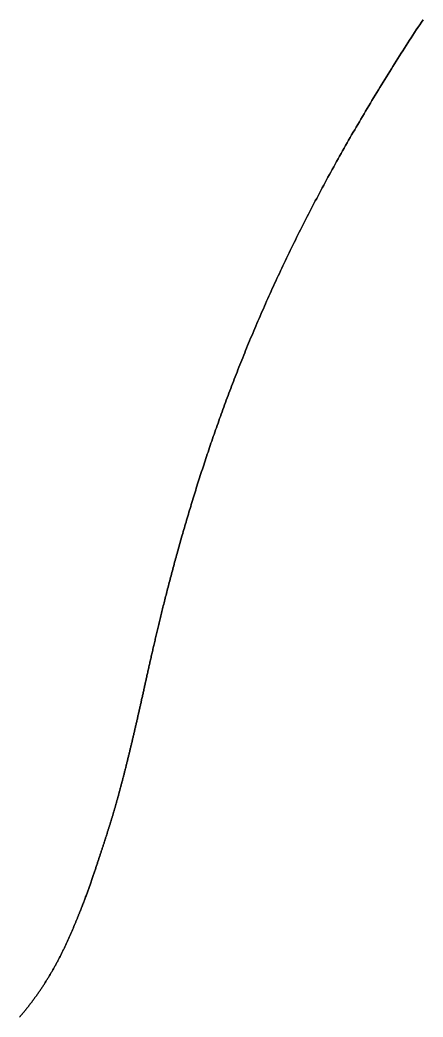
# Model space of a CAD drawing. Header units: inches. Extents: x 130170 to 284068, y 377793 to 804530.
# Drawn here: x 251814.7 to 251836, y 752935.6 to 752988.2 of the extents above; entities that cross this region are included whole.
import ezdxf

# ---------------------------------------------------------------- set-up
doc = ezdxf.new("R2010")
doc.units = ezdxf.units.IN
doc.header["$MEASUREMENT"] = 0
doc.layers.add('muni_il', color=7, linetype='Continuous')

msp = doc.modelspace()

# ---------------------------------------------------------------- linework, layer by layer
at = {"layer": 'muni_il'}
for points in [[(251835.961, 752988.198), (251835.872, 752988.063), (251835.783, 752987.928), (251835.694, 752987.792), (251835.605, 752987.657), (251835.516, 752987.521), (251835.428, 752987.385), (251835.339, 752987.248), (251835.251, 752987.112), (251835.163, 752986.975), (251835.075, 752986.838), (251834.987, 752986.701), (251834.899, 752986.564), (251834.811, 752986.426), (251834.724, 752986.289), (251834.636, 752986.151), (251834.549, 752986.013), (251834.462, 752985.875), (251834.375, 752985.737), (251834.289, 752985.599), (251834.202, 752985.461), (251834.116, 752985.322), (251834.03, 752985.183), (251833.944, 752985.045), (251833.858, 752984.906), (251833.773, 752984.767), (251833.687, 752984.628), (251833.602, 752984.489), (251833.517, 752984.35), (251833.433, 752984.21), (251833.349, 752984.071), (251833.264, 752983.932), (251833.18, 752983.792), (251833.097, 752983.653), (251833.013, 752983.513), (251832.93, 752983.374), (251832.847, 752983.234), (251832.765, 752983.094), (251832.682, 752982.954), (251832.6, 752982.815), (251832.518, 752982.675), (251832.437, 752982.535), (251832.355, 752982.395), (251832.274, 752982.256), (251832.194, 752982.116), (251832.113, 752981.976), (251832.033, 752981.836), (251831.953, 752981.697), (251831.874, 752981.557), (251831.794, 752981.417), (251831.715, 752981.277), (251831.637, 752981.138), (251831.558, 752980.998), (251831.48, 752980.859), (251831.402, 752980.719), (251831.325, 752980.58), (251831.248, 752980.44), (251831.171, 752980.301), (251831.094, 752980.162), (251831.018, 752980.023), (251830.943, 752979.883), (251830.867, 752979.744), (251830.792, 752979.605), (251830.717, 752979.466), (251830.642, 752979.327), (251830.568, 752979.189), (251830.494, 752979.05), (251830.421, 752978.911), (251830.348, 752978.773), (251830.275, 752978.635), (251830.202, 752978.496), (251830.13, 752978.358), (251830.058, 752978.22), (251829.987, 752978.082), (251829.916, 752977.944), (251829.845, 752977.807), (251829.775, 752977.669), (251829.705, 752977.532), (251829.635, 752977.394), (251829.566, 752977.257), (251829.497, 752977.12), (251829.428, 752976.983), (251829.36, 752976.846), (251829.292, 752976.71), (251829.224, 752976.573), (251829.157, 752976.437), (251829.09, 752976.301), (251829.023, 752976.165), (251828.957, 752976.029), (251828.891, 752975.893), (251828.826, 752975.758), (251828.761, 752975.622), (251828.696, 752975.487), (251828.632, 752975.352), (251828.568, 752975.217), (251828.504, 752975.082), (251828.441, 752974.948), (251828.378, 752974.813), (251828.315, 752974.679), (251828.253, 752974.545), (251828.191, 752974.411), (251828.13, 752974.277), (251828.069, 752974.144), (251828.008, 752974.011), (251827.947, 752973.878), (251827.887, 752973.745), (251827.827, 752973.612), (251827.768, 752973.48), (251827.709, 752973.347), (251827.65, 752973.215), (251827.592, 752973.083), (251827.534, 752972.952), (251827.476, 752972.82), (251827.419, 752972.689), (251827.362, 752972.558), (251827.305, 752972.427), (251827.249, 752972.296), (251827.193, 752972.166), (251827.138, 752972.036), (251827.083, 752971.906), (251827.028, 752971.776), (251826.973, 752971.647), (251826.919, 752971.517), (251826.865, 752971.388), (251826.812, 752971.259), (251826.758, 752971.131), (251826.705, 752971.002), (251826.653, 752970.874), (251826.601, 752970.746), (251826.549, 752970.619), (251826.497, 752970.491), (251826.446, 752970.364), (251826.395, 752970.237), (251826.345, 752970.111), (251826.295, 752969.984), (251826.245, 752969.858), (251826.195, 752969.732), (251826.146, 752969.606), (251826.097, 752969.481), (251826.048, 752969.356), (251826, 752969.231), (251825.952, 752969.106), (251825.905, 752968.982), (251825.857, 752968.858), (251825.81, 752968.734), (251825.764, 752968.611), (251825.717, 752968.487), (251825.671, 752968.364), (251825.625, 752968.242), (251825.58, 752968.119), (251825.535, 752967.997), (251825.49, 752967.875), (251825.445, 752967.754), (251825.401, 752967.632), (251825.357, 752967.511), (251825.313, 752967.391), (251825.27, 752967.27), (251825.227, 752967.15), (251825.184, 752967.031), (251825.142, 752966.911), (251825.1, 752966.792), (251825.058, 752966.673), (251825.016, 752966.555), (251824.975, 752966.437), (251824.934, 752966.319), (251824.893, 752966.201), (251824.853, 752966.084), (251824.812, 752965.967), (251824.772, 752965.851), (251824.733, 752965.734), (251824.694, 752965.619), (251824.655, 752965.503), (251824.616, 752965.388), (251824.577, 752965.273), (251824.539, 752965.158), (251824.501, 752965.044), (251824.463, 752964.931), (251824.426, 752964.817), (251824.389, 752964.704), (251824.352, 752964.591), (251824.316, 752964.479), (251824.279, 752964.367), (251824.243, 752964.256), (251824.207, 752964.144), (251824.172, 752964.034), (251824.137, 752963.923), (251824.102, 752963.813), (251824.067, 752963.703), (251824.032, 752963.594), (251823.998, 752963.485), (251823.964, 752963.377), (251823.93, 752963.269), (251823.897, 752963.161), (251823.864, 752963.054), (251823.831, 752962.947), (251823.798, 752962.84), (251823.766, 752962.734), (251823.734, 752962.628), (251823.702, 752962.523), (251823.67, 752962.418), (251823.639, 752962.314), (251823.607, 752962.21), (251823.577, 752962.107), (251823.546, 752962.003), (251823.515, 752961.901), (251823.485, 752961.799), (251823.455, 752961.697), (251823.425, 752961.595), (251823.396, 752961.495), (251823.367, 752961.394), (251823.338, 752961.294), (251823.309, 752961.194), (251823.28, 752961.095), (251823.252, 752960.997), (251823.224, 752960.898), (251823.196, 752960.801), (251823.168, 752960.703), (251823.141, 752960.607), (251823.114, 752960.51), (251823.087, 752960.414), (251823.06, 752960.319), (251823.034, 752960.224), (251823.007, 752960.129), (251822.981, 752960.035), (251822.956, 752959.942), (251822.93, 752959.849), (251822.905, 752959.756), (251822.879, 752959.664), (251822.854, 752959.572), (251822.83, 752959.481), (251822.805, 752959.39), (251822.781, 752959.3), (251822.757, 752959.21), (251822.733, 752959.121), (251822.709, 752959.032), (251822.686, 752958.944), (251822.662, 752958.856), (251822.639, 752958.769), (251822.616, 752958.682), (251822.594, 752958.595), (251822.571, 752958.51), (251822.549, 752958.424), (251822.527, 752958.339), (251822.505, 752958.255), (251822.483, 752958.171), (251822.462, 752958.087), (251822.44, 752958.004), (251822.419, 752957.922), (251822.398, 752957.84), (251822.378, 752957.758), (251822.357, 752957.677), (251822.337, 752957.596), (251822.316, 752957.516), (251822.297, 752957.436), (251822.277, 752957.357), (251822.257, 752957.278), (251822.238, 752957.2), (251822.218, 752957.122), (251822.199, 752957.045), (251822.18, 752956.968), (251822.161, 752956.892), (251822.143, 752956.816), (251822.124, 752956.74), (251822.106, 752956.665), (251822.088, 752956.591), (251822.07, 752956.516), (251822.052, 752956.443), (251822.034, 752956.37), (251822.017, 752956.297), (251821.999, 752956.224), (251821.982, 752956.152), (251821.965, 752956.081), (251821.948, 752956.01), (251821.931, 752955.939), (251821.915, 752955.869), (251821.898, 752955.799), (251821.882, 752955.73), (251821.866, 752955.661), (251821.849, 752955.592), (251821.834, 752955.524), (251821.818, 752955.456), (251821.802, 752955.389), (251821.786, 752955.322), (251821.771, 752955.256), (251821.756, 752955.189), (251821.74, 752955.124), (251821.725, 752955.058), (251821.71, 752954.993), (251821.696, 752954.929), (251821.681, 752954.864), (251821.666, 752954.801), (251821.652, 752954.737), (251821.637, 752954.674), (251821.623, 752954.611), (251821.609, 752954.548), (251821.595, 752954.486), (251821.581, 752954.425), (251821.567, 752954.363), (251821.553, 752954.302), (251821.539, 752954.241), (251821.526, 752954.181), (251821.512, 752954.121), (251821.499, 752954.061), (251821.485, 752954.001), (251821.472, 752953.942), (251821.459, 752953.883), (251821.446, 752953.824), (251821.433, 752953.766), (251821.42, 752953.708), (251821.407, 752953.65), (251821.394, 752953.593), (251821.381, 752953.535), (251821.368, 752953.478), (251821.356, 752953.422), (251821.343, 752953.365), (251821.331, 752953.309), (251821.318, 752953.253), (251821.306, 752953.197), (251821.294, 752953.142), (251821.281, 752953.086), (251821.269, 752953.031), (251821.257, 752952.977), (251821.245, 752952.922), (251821.233, 752952.868), (251821.221, 752952.814), (251821.209, 752952.76), (251821.197, 752952.706), (251821.185, 752952.652), (251821.173, 752952.599), (251821.161, 752952.546), (251821.15, 752952.493), (251821.138, 752952.44), (251821.126, 752952.387), (251821.114, 752952.335), (251821.103, 752952.283), (251821.091, 752952.231), (251821.08, 752952.179), (251821.068, 752952.127), (251821.057, 752952.075), (251821.045, 752952.024), (251821.034, 752951.973), (251821.022, 752951.921), (251821.011, 752951.87), (251820.999, 752951.819), (251820.988, 752951.769), (251820.976, 752951.718), (251820.965, 752951.668), (251820.954, 752951.617), (251820.942, 752951.567), (251820.931, 752951.517), (251820.92, 752951.467), (251820.908, 752951.417), (251820.897, 752951.367), (251820.886, 752951.317), (251820.875, 752951.268), (251820.863, 752951.218), (251820.852, 752951.169), (251820.841, 752951.12), (251820.829, 752951.071), (251820.818, 752951.022), (251820.807, 752950.973), (251820.796, 752950.924), (251820.785, 752950.875), (251820.773, 752950.826), (251820.762, 752950.778), (251820.751, 752950.729), (251820.74, 752950.681), (251820.728, 752950.633), (251820.717, 752950.584), (251820.706, 752950.536), (251820.695, 752950.488), (251820.684, 752950.44), (251820.672, 752950.393), (251820.661, 752950.345), (251820.65, 752950.297), (251820.639, 752950.25), (251820.627, 752950.202), (251820.616, 752950.155), (251820.605, 752950.107), (251820.594, 752950.06), (251820.582, 752950.013), (251820.571, 752949.966), (251820.56, 752949.919), (251820.549, 752949.872), (251820.538, 752949.825), (251820.526, 752949.779), (251820.515, 752949.732), (251820.504, 752949.686), (251820.493, 752949.639), (251820.482, 752949.593), (251820.47, 752949.547), (251820.459, 752949.501), (251820.448, 752949.455), (251820.437, 752949.409), (251820.426, 752949.363), (251820.414, 752949.318), (251820.403, 752949.272), (251820.392, 752949.227), (251820.381, 752949.181), (251820.37, 752949.136), (251820.359, 752949.091), (251820.348, 752949.046), (251820.336, 752949.001), (251820.325, 752948.957), (251820.314, 752948.912), (251820.303, 752948.868), (251820.292, 752948.823), (251820.281, 752948.779), (251820.27, 752948.735), (251820.259, 752948.692), (251820.248, 752948.648), (251820.237, 752948.604), (251820.226, 752948.561), (251820.215, 752948.518), (251820.204, 752948.475), (251820.193, 752948.432), (251820.182, 752948.389), (251820.171, 752948.346), (251820.16, 752948.304), (251820.149, 752948.261), (251820.138, 752948.219), (251820.127, 752948.177), (251820.116, 752948.135), (251820.106, 752948.094), (251820.095, 752948.052), (251820.084, 752948.011), (251820.073, 752947.97), (251820.063, 752947.929), (251820.052, 752947.888), (251820.041, 752947.848), (251820.03, 752947.807), (251820.02, 752947.767), (251820.009, 752947.727), (251819.999, 752947.687), (251819.988, 752947.647), (251819.977, 752947.608), (251819.967, 752947.569), (251819.956, 752947.529), (251819.946, 752947.49), (251819.935, 752947.452), (251819.925, 752947.413), (251819.914, 752947.374), (251819.904, 752947.336), (251819.894, 752947.298), (251819.883, 752947.26), (251819.873, 752947.222), (251819.862, 752947.185), (251819.852, 752947.147), (251819.842, 752947.11), (251819.831, 752947.073), (251819.821, 752947.036), (251819.811, 752946.999), (251819.8, 752946.962), (251819.79, 752946.925), (251819.78, 752946.889), (251819.77, 752946.853), (251819.759, 752946.817), (251819.749, 752946.78), (251819.739, 752946.745), (251819.728, 752946.709), (251819.718, 752946.673), (251819.708, 752946.637), (251819.697, 752946.602), (251819.687, 752946.566), (251819.677, 752946.531), (251819.667, 752946.496), (251819.656, 752946.46), (251819.646, 752946.425), (251819.636, 752946.39), (251819.625, 752946.355), (251819.615, 752946.32), (251819.605, 752946.285), (251819.594, 752946.25), (251819.584, 752946.215), (251819.573, 752946.18), (251819.563, 752946.145), (251819.552, 752946.11), (251819.541, 752946.075), (251819.531, 752946.04), (251819.52, 752946.005), (251819.51, 752945.97), (251819.499, 752945.935), (251819.488, 752945.9), (251819.477, 752945.865), (251819.466, 752945.829), (251819.455, 752945.794), (251819.444, 752945.759), (251819.433, 752945.723), (251819.422, 752945.688), (251819.411, 752945.652), (251819.4, 752945.616), (251819.389, 752945.581), (251819.378, 752945.545), (251819.366, 752945.509), (251819.355, 752945.473), (251819.343, 752945.436), (251819.332, 752945.4), (251819.32, 752945.363), (251819.309, 752945.327), (251819.297, 752945.29), (251819.285, 752945.253), (251819.273, 752945.216), (251819.261, 752945.179), (251819.25, 752945.141), (251819.238, 752945.104), (251819.225, 752945.066), (251819.213, 752945.029), (251819.201, 752944.991), (251819.189, 752944.953), (251819.176, 752944.914), (251819.164, 752944.876), (251819.152, 752944.837), (251819.139, 752944.799), (251819.127, 752944.76), (251819.114, 752944.721), (251819.101, 752944.682), (251819.088, 752944.643), (251819.076, 752944.603), (251819.063, 752944.564), (251819.05, 752944.524), (251819.037, 752944.484), (251819.024, 752944.444), (251819.011, 752944.404), (251818.997, 752944.364), (251818.984, 752944.323), (251818.971, 752944.283), (251818.958, 752944.242), (251818.944, 752944.201), (251818.931, 752944.16), (251818.917, 752944.119), (251818.904, 752944.078), (251818.89, 752944.036), (251818.876, 752943.994), (251818.862, 752943.952), (251818.849, 752943.91), (251818.835, 752943.868), (251818.82, 752943.825), (251818.806, 752943.782), (251818.792, 752943.739), (251818.778, 752943.696), (251818.763, 752943.652), (251818.748, 752943.608), (251818.734, 752943.564), (251818.719, 752943.519), (251818.704, 752943.474), (251818.688, 752943.428), (251818.673, 752943.382), (251818.657, 752943.335), (251818.641, 752943.288), (251818.626, 752943.24), (251818.609, 752943.192), (251818.593, 752943.142), (251818.576, 752943.093), (251818.559, 752943.042), (251818.541, 752942.991), (251818.524, 752942.938), (251818.506, 752942.885), (251818.487, 752942.831), (251818.469, 752942.776), (251818.45, 752942.72), (251818.43, 752942.663), (251818.41, 752942.605), (251818.179, 752941.972), (251818.158, 752941.916), (251818.148, 752941.889), (251818.139, 752941.863), (251818.129, 752941.837), (251818.12, 752941.812), (251818.11, 752941.787), (251818.101, 752941.762), (251818.092, 752941.738), (251818.083, 752941.714), (251818.074, 752941.69), (251818.065, 752941.666), (251818.056, 752941.642), (251818.047, 752941.618), (251818.037, 752941.593), (251818.028, 752941.569), (251818.018, 752941.544), (251818.009, 752941.519), (251817.999, 752941.493), (251817.989, 752941.467), (251817.979, 752941.441), (251817.968, 752941.415), (251817.958, 752941.388), (251817.947, 752941.361), (251817.936, 752941.333), (251817.925, 752941.305), (251817.914, 752941.276), (251817.902, 752941.247), (251817.891, 752941.217), (251817.879, 752941.188), (251817.867, 752941.157), (251817.855, 752941.126), (251817.842, 752941.095), (251817.829, 752941.064), (251817.817, 752941.032), (251817.804, 752940.999), (251817.79, 752940.966), (251817.777, 752940.933), (251817.763, 752940.9), (251817.75, 752940.866), (251817.736, 752940.832), (251817.722, 752940.797), (251817.707, 752940.762), (251817.693, 752940.727), (251817.679, 752940.692), (251817.664, 752940.656), (251817.649, 752940.62), (251817.634, 752940.584), (251817.619, 752940.548), (251817.604, 752940.511), (251817.588, 752940.474), (251817.573, 752940.437), (251817.557, 752940.4), (251817.541, 752940.362), (251817.525, 752940.325), (251817.509, 752940.287), (251817.493, 752940.249), (251817.477, 752940.211), (251817.461, 752940.173), (251817.444, 752940.134), (251817.428, 752940.096), (251817.411, 752940.057), (251817.394, 752940.019), (251817.377, 752939.98), (251817.36, 752939.941), (251817.343, 752939.902), (251817.326, 752939.864), (251817.309, 752939.825), (251817.291, 752939.786), (251817.274, 752939.746), (251817.256, 752939.707), (251817.239, 752939.668), (251817.221, 752939.629), (251817.203, 752939.59), (251817.185, 752939.551), (251817.167, 752939.511), (251817.149, 752939.472), (251817.131, 752939.433), (251817.112, 752939.394), (251817.094, 752939.355), (251817.076, 752939.315), (251817.057, 752939.276), (251817.038, 752939.237), (251817.019, 752939.198), (251817, 752939.159), (251816.981, 752939.119), (251816.962, 752939.08), (251816.943, 752939.041), (251816.924, 752939.002), (251816.905, 752938.963), (251816.885, 752938.924), (251816.865, 752938.885), (251816.846, 752938.846), (251816.826, 752938.807), (251816.806, 752938.768), (251816.786, 752938.729), (251816.766, 752938.691), (251816.746, 752938.652), (251816.726, 752938.613), (251816.706, 752938.575), (251816.685, 752938.536), (251816.665, 752938.497), (251816.644, 752938.459), (251816.623, 752938.421), (251816.603, 752938.382), (251816.582, 752938.344), (251816.561, 752938.306), (251816.54, 752938.267), (251816.519, 752938.229), (251816.497, 752938.191), (251816.476, 752938.153), (251816.454, 752938.115), (251816.433, 752938.077), (251816.411, 752938.04), (251816.39, 752938.002), (251816.368, 752937.964), (251816.346, 752937.927), (251816.324, 752937.889), (251816.302, 752937.852), (251816.28, 752937.815), (251816.258, 752937.777), (251816.235, 752937.74), (251816.213, 752937.703), (251816.19, 752937.666), (251816.168, 752937.629), (251816.145, 752937.592), (251816.123, 752937.556), (251816.1, 752937.519), (251816.077, 752937.483), (251816.054, 752937.446), (251816.031, 752937.41), (251816.008, 752937.374), (251815.985, 752937.338), (251815.962, 752937.301), (251815.938, 752937.265), (251815.915, 752937.23), (251815.892, 752937.194), (251815.868, 752937.158), (251815.845, 752937.123), (251815.821, 752937.087), (251815.797, 752937.052), (251815.773, 752937.017), (251815.75, 752936.982), (251815.726, 752936.947), (251815.702, 752936.912), (251815.678, 752936.877), (251815.654, 752936.842), (251815.63, 752936.808), (251815.605, 752936.773), (251815.581, 752936.739), (251815.557, 752936.705), (251815.532, 752936.671), (251815.508, 752936.637), (251815.484, 752936.603), (251815.459, 752936.569), (251815.435, 752936.535), (251815.41, 752936.502), (251815.385, 752936.468), (251815.361, 752936.435), (251815.336, 752936.402), (251815.311, 752936.369), (251815.286, 752936.336), (251815.261, 752936.303), (251815.236, 752936.27), (251815.211, 752936.238), (251815.186, 752936.205), (251815.161, 752936.173), (251815.136, 752936.14), (251815.111, 752936.108), (251815.085, 752936.076), (251815.06, 752936.044), (251815.035, 752936.012), (251815.009, 752935.981), (251814.984, 752935.949), (251814.959, 752935.918), (251814.933, 752935.886), (251814.908, 752935.855), (251814.882, 752935.824), (251814.856, 752935.793), (251814.831, 752935.762), (251814.805, 752935.731), (251814.779, 752935.7), (251814.753, 752935.67), (251814.728, 752935.639), (251814.702, 752935.609), (251814.676, 752935.578)], [(251814.676, 752935.578), (251814.702, 752935.609), (251814.728, 752935.639), (251814.753, 752935.67), (251814.779, 752935.7), (251814.805, 752935.731), (251814.831, 752935.762), (251814.856, 752935.793), (251814.882, 752935.824), (251814.908, 752935.855), (251814.933, 752935.886), (251814.959, 752935.918), (251814.984, 752935.949), (251815.009, 752935.981), (251815.035, 752936.012), (251815.06, 752936.044), (251815.085, 752936.076), (251815.111, 752936.108), (251815.136, 752936.14), (251815.161, 752936.173), (251815.186, 752936.205), (251815.211, 752936.238), (251815.236, 752936.27), (251815.261, 752936.303), (251815.286, 752936.336), (251815.311, 752936.369), (251815.336, 752936.402), (251815.361, 752936.435), (251815.385, 752936.468), (251815.41, 752936.502), (251815.435, 752936.535), (251815.459, 752936.569), (251815.484, 752936.603), (251815.508, 752936.637), (251815.532, 752936.671), (251815.557, 752936.705), (251815.581, 752936.739), (251815.605, 752936.773), (251815.63, 752936.808), (251815.654, 752936.842), (251815.678, 752936.877), (251815.702, 752936.912), (251815.726, 752936.947), (251815.75, 752936.982), (251815.773, 752937.017), (251815.797, 752937.052), (251815.821, 752937.087), (251815.845, 752937.123), (251815.868, 752937.158), (251815.892, 752937.194), (251815.915, 752937.23), (251815.938, 752937.265), (251815.962, 752937.301), (251815.985, 752937.338), (251816.008, 752937.374), (251816.031, 752937.41), (251816.054, 752937.446), (251816.077, 752937.483), (251816.1, 752937.519), (251816.123, 752937.556), (251816.145, 752937.592), (251816.168, 752937.629), (251816.19, 752937.666), (251816.213, 752937.703), (251816.235, 752937.74), (251816.258, 752937.777), (251816.28, 752937.815), (251816.302, 752937.852), (251816.324, 752937.889), (251816.346, 752937.927), (251816.368, 752937.964), (251816.39, 752938.002), (251816.411, 752938.04), (251816.433, 752938.077), (251816.454, 752938.115), (251816.476, 752938.153), (251816.497, 752938.191), (251816.519, 752938.229), (251816.54, 752938.267), (251816.561, 752938.306), (251816.582, 752938.344), (251816.603, 752938.382), (251816.623, 752938.421), (251816.644, 752938.459), (251816.665, 752938.497), (251816.685, 752938.536), (251816.706, 752938.575), (251816.726, 752938.613), (251816.746, 752938.652), (251816.766, 752938.691), (251816.786, 752938.729), (251816.806, 752938.768), (251816.826, 752938.807), (251816.846, 752938.846), (251816.865, 752938.885), (251816.885, 752938.924), (251816.905, 752938.963), (251816.924, 752939.002), (251816.943, 752939.041), (251816.962, 752939.08), (251816.981, 752939.119), (251817, 752939.159), (251817.019, 752939.198), (251817.038, 752939.237), (251817.057, 752939.276), (251817.076, 752939.315), (251817.094, 752939.355), (251817.112, 752939.394), (251817.131, 752939.433), (251817.149, 752939.472), (251817.167, 752939.511), (251817.185, 752939.551), (251817.203, 752939.59), (251817.221, 752939.629), (251817.239, 752939.668), (251817.256, 752939.707), (251817.274, 752939.746), (251817.291, 752939.786), (251817.309, 752939.825), (251817.326, 752939.864), (251817.343, 752939.902), (251817.36, 752939.941), (251817.377, 752939.98), (251817.394, 752940.019), (251817.411, 752940.057), (251817.428, 752940.096), (251817.444, 752940.134), (251817.461, 752940.173), (251817.477, 752940.211), (251817.493, 752940.249), (251817.509, 752940.287), (251817.525, 752940.325), (251817.541, 752940.362), (251817.557, 752940.4), (251817.573, 752940.437), (251817.588, 752940.474), (251817.604, 752940.511), (251817.619, 752940.548), (251817.634, 752940.584), (251817.649, 752940.62), (251817.664, 752940.656), (251817.679, 752940.692), (251817.693, 752940.727), (251817.707, 752940.762), (251817.722, 752940.797), (251817.736, 752940.832), (251817.75, 752940.866), (251817.763, 752940.9), (251817.777, 752940.933), (251817.79, 752940.966), (251817.804, 752940.999), (251817.817, 752941.032), (251817.829, 752941.064), (251817.842, 752941.095), (251817.855, 752941.126), (251817.867, 752941.157), (251817.879, 752941.188), (251817.891, 752941.217), (251817.902, 752941.247), (251817.914, 752941.276), (251817.925, 752941.305), (251817.936, 752941.333), (251817.947, 752941.361), (251817.958, 752941.388), (251817.968, 752941.415), (251817.979, 752941.441), (251817.989, 752941.467), (251817.999, 752941.493), (251818.009, 752941.519), (251818.018, 752941.544), (251818.028, 752941.569), (251818.037, 752941.593), (251818.047, 752941.618), (251818.056, 752941.642), (251818.065, 752941.666), (251818.074, 752941.69), (251818.083, 752941.714), (251818.092, 752941.738), (251818.101, 752941.762), (251818.11, 752941.787), (251818.12, 752941.812), (251818.129, 752941.837), (251818.139, 752941.863), (251818.148, 752941.889), (251818.158, 752941.916), (251818.179, 752941.972), (251818.41, 752942.605), (251818.43, 752942.663), (251818.45, 752942.72), (251818.469, 752942.776), (251818.487, 752942.831), (251818.506, 752942.885), (251818.524, 752942.938), (251818.541, 752942.991), (251818.559, 752943.042), (251818.576, 752943.093), (251818.593, 752943.142), (251818.609, 752943.192), (251818.626, 752943.24), (251818.641, 752943.288), (251818.657, 752943.335), (251818.673, 752943.382), (251818.688, 752943.428), (251818.704, 752943.474), (251818.719, 752943.519), (251818.734, 752943.564), (251818.748, 752943.608), (251818.763, 752943.652), (251818.778, 752943.696), (251818.792, 752943.739), (251818.806, 752943.782), (251818.82, 752943.825), (251818.835, 752943.868), (251818.849, 752943.91), (251818.862, 752943.952), (251818.876, 752943.994), (251818.89, 752944.036), (251818.904, 752944.078), (251818.917, 752944.119), (251818.931, 752944.16), (251818.944, 752944.201), (251818.958, 752944.242), (251818.971, 752944.283), (251818.984, 752944.323), (251818.997, 752944.364), (251819.011, 752944.404), (251819.024, 752944.444), (251819.037, 752944.484), (251819.05, 752944.524), (251819.063, 752944.564), (251819.076, 752944.603), (251819.088, 752944.643), (251819.101, 752944.682), (251819.114, 752944.721), (251819.127, 752944.76), (251819.139, 752944.799), (251819.152, 752944.837), (251819.164, 752944.876), (251819.176, 752944.914), (251819.189, 752944.953), (251819.201, 752944.991), (251819.213, 752945.029), (251819.225, 752945.066), (251819.238, 752945.104), (251819.25, 752945.141), (251819.261, 752945.179), (251819.273, 752945.216), (251819.285, 752945.253), (251819.297, 752945.29), (251819.309, 752945.327), (251819.32, 752945.363), (251819.332, 752945.4), (251819.343, 752945.436), (251819.355, 752945.473), (251819.366, 752945.509), (251819.378, 752945.545), (251819.389, 752945.581), (251819.4, 752945.616), (251819.411, 752945.652), (251819.422, 752945.688), (251819.433, 752945.723), (251819.444, 752945.759), (251819.455, 752945.794), (251819.466, 752945.829), (251819.477, 752945.865), (251819.488, 752945.9), (251819.499, 752945.935), (251819.51, 752945.97), (251819.52, 752946.005), (251819.531, 752946.04), (251819.541, 752946.075), (251819.552, 752946.11), (251819.563, 752946.145), (251819.573, 752946.18), (251819.584, 752946.215), (251819.594, 752946.25), (251819.605, 752946.285), (251819.615, 752946.32), (251819.625, 752946.355), (251819.636, 752946.39), (251819.646, 752946.425), (251819.656, 752946.46), (251819.667, 752946.496), (251819.677, 752946.531), (251819.687, 752946.566), (251819.697, 752946.602), (251819.708, 752946.637), (251819.718, 752946.673), (251819.728, 752946.709), (251819.739, 752946.745), (251819.749, 752946.78), (251819.759, 752946.817), (251819.77, 752946.853), (251819.78, 752946.889), (251819.79, 752946.925), (251819.8, 752946.962), (251819.811, 752946.999), (251819.821, 752947.036), (251819.831, 752947.073), (251819.842, 752947.11), (251819.852, 752947.147), (251819.862, 752947.185), (251819.873, 752947.222), (251819.883, 752947.26), (251819.894, 752947.298), (251819.904, 752947.336), (251819.914, 752947.374), (251819.925, 752947.413), (251819.935, 752947.452), (251819.946, 752947.49), (251819.956, 752947.529), (251819.967, 752947.569), (251819.977, 752947.608), (251819.988, 752947.647), (251819.999, 752947.687), (251820.009, 752947.727), (251820.02, 752947.767), (251820.03, 752947.807), (251820.041, 752947.848), (251820.052, 752947.888), (251820.063, 752947.929), (251820.073, 752947.97), (251820.084, 752948.011), (251820.095, 752948.052), (251820.106, 752948.094), (251820.116, 752948.135), (251820.127, 752948.177), (251820.138, 752948.219), (251820.149, 752948.261), (251820.16, 752948.304), (251820.171, 752948.346), (251820.182, 752948.389), (251820.193, 752948.432), (251820.204, 752948.475), (251820.215, 752948.518), (251820.226, 752948.561), (251820.237, 752948.604), (251820.248, 752948.648), (251820.259, 752948.692), (251820.27, 752948.735), (251820.281, 752948.779), (251820.292, 752948.823), (251820.303, 752948.868), (251820.314, 752948.912), (251820.325, 752948.957), (251820.336, 752949.001), (251820.348, 752949.046), (251820.359, 752949.091), (251820.37, 752949.136), (251820.381, 752949.181), (251820.392, 752949.227), (251820.403, 752949.272), (251820.414, 752949.318), (251820.426, 752949.363), (251820.437, 752949.409), (251820.448, 752949.455), (251820.459, 752949.501), (251820.47, 752949.547), (251820.482, 752949.593), (251820.493, 752949.639), (251820.504, 752949.686), (251820.515, 752949.732), (251820.526, 752949.779), (251820.538, 752949.825), (251820.549, 752949.872), (251820.56, 752949.919), (251820.571, 752949.966), (251820.582, 752950.013), (251820.594, 752950.06), (251820.605, 752950.107), (251820.616, 752950.155), (251820.627, 752950.202), (251820.639, 752950.25), (251820.65, 752950.297), (251820.661, 752950.345), (251820.672, 752950.393), (251820.684, 752950.44), (251820.695, 752950.488), (251820.706, 752950.536), (251820.717, 752950.584), (251820.728, 752950.633), (251820.74, 752950.681), (251820.751, 752950.729), (251820.762, 752950.778), (251820.773, 752950.826), (251820.785, 752950.875), (251820.796, 752950.924), (251820.807, 752950.973), (251820.818, 752951.022), (251820.829, 752951.071), (251820.841, 752951.12), (251820.852, 752951.169), (251820.863, 752951.218), (251820.875, 752951.268), (251820.886, 752951.317), (251820.897, 752951.367), (251820.908, 752951.417), (251820.92, 752951.467), (251820.931, 752951.517), (251820.942, 752951.567), (251820.954, 752951.617), (251820.965, 752951.668), (251820.976, 752951.718), (251820.988, 752951.769), (251820.999, 752951.819), (251821.011, 752951.87), (251821.022, 752951.921), (251821.034, 752951.973), (251821.045, 752952.024), (251821.057, 752952.075), (251821.068, 752952.127), (251821.08, 752952.179), (251821.091, 752952.231), (251821.103, 752952.283), (251821.114, 752952.335), (251821.126, 752952.387), (251821.138, 752952.44), (251821.15, 752952.493), (251821.161, 752952.546), (251821.173, 752952.599), (251821.185, 752952.652), (251821.197, 752952.706), (251821.209, 752952.76), (251821.221, 752952.814), (251821.233, 752952.868), (251821.245, 752952.922), (251821.257, 752952.977), (251821.269, 752953.031), (251821.281, 752953.086), (251821.294, 752953.142), (251821.306, 752953.197), (251821.318, 752953.253), (251821.331, 752953.309), (251821.343, 752953.365), (251821.356, 752953.422), (251821.368, 752953.478), (251821.381, 752953.535), (251821.394, 752953.593), (251821.407, 752953.65), (251821.42, 752953.708), (251821.433, 752953.766), (251821.446, 752953.824), (251821.459, 752953.883), (251821.472, 752953.942), (251821.485, 752954.001), (251821.499, 752954.061), (251821.512, 752954.121), (251821.526, 752954.181), (251821.539, 752954.241), (251821.553, 752954.302), (251821.567, 752954.363), (251821.581, 752954.425), (251821.595, 752954.486), (251821.609, 752954.548), (251821.623, 752954.611), (251821.637, 752954.674), (251821.652, 752954.737), (251821.666, 752954.801), (251821.681, 752954.864), (251821.696, 752954.929), (251821.71, 752954.993), (251821.725, 752955.058), (251821.74, 752955.124), (251821.756, 752955.189), (251821.771, 752955.256), (251821.786, 752955.322), (251821.802, 752955.389), (251821.818, 752955.456), (251821.834, 752955.524), (251821.849, 752955.592), (251821.866, 752955.661), (251821.882, 752955.73), (251821.898, 752955.799), (251821.915, 752955.869), (251821.931, 752955.939), (251821.948, 752956.01), (251821.965, 752956.081), (251821.982, 752956.152), (251821.999, 752956.224), (251822.017, 752956.297), (251822.034, 752956.37), (251822.052, 752956.443), (251822.07, 752956.516), (251822.088, 752956.591), (251822.106, 752956.665), (251822.124, 752956.74), (251822.143, 752956.816), (251822.161, 752956.892), (251822.18, 752956.968), (251822.199, 752957.045), (251822.218, 752957.122), (251822.238, 752957.2), (251822.257, 752957.278), (251822.277, 752957.357), (251822.297, 752957.436), (251822.316, 752957.516), (251822.337, 752957.596), (251822.357, 752957.677), (251822.378, 752957.758), (251822.398, 752957.84), (251822.419, 752957.922), (251822.44, 752958.004), (251822.462, 752958.087), (251822.483, 752958.171), (251822.505, 752958.255), (251822.527, 752958.339), (251822.549, 752958.424), (251822.571, 752958.51), (251822.594, 752958.595), (251822.616, 752958.682), (251822.639, 752958.769), (251822.662, 752958.856), (251822.686, 752958.944), (251822.709, 752959.032), (251822.733, 752959.121), (251822.757, 752959.21), (251822.781, 752959.3), (251822.805, 752959.39), (251822.83, 752959.481), (251822.854, 752959.572), (251822.879, 752959.664), (251822.905, 752959.756), (251822.93, 752959.849), (251822.956, 752959.942), (251822.981, 752960.035), (251823.007, 752960.129), (251823.034, 752960.224), (251823.06, 752960.319), (251823.087, 752960.414), (251823.114, 752960.51), (251823.141, 752960.607), (251823.168, 752960.703), (251823.196, 752960.801), (251823.224, 752960.898), (251823.252, 752960.997), (251823.28, 752961.095), (251823.309, 752961.194), (251823.338, 752961.294), (251823.367, 752961.394), (251823.396, 752961.495), (251823.425, 752961.595), (251823.455, 752961.697), (251823.485, 752961.799), (251823.515, 752961.901), (251823.546, 752962.003), (251823.577, 752962.107), (251823.607, 752962.21), (251823.639, 752962.314), (251823.67, 752962.418), (251823.702, 752962.523), (251823.734, 752962.628), (251823.766, 752962.734), (251823.798, 752962.84), (251823.831, 752962.947), (251823.864, 752963.054), (251823.897, 752963.161), (251823.93, 752963.269), (251823.964, 752963.377), (251823.998, 752963.485), (251824.032, 752963.594), (251824.067, 752963.703), (251824.102, 752963.813), (251824.137, 752963.923), (251824.172, 752964.034), (251824.207, 752964.144), (251824.243, 752964.256), (251824.279, 752964.367), (251824.316, 752964.479), (251824.352, 752964.591), (251824.389, 752964.704), (251824.426, 752964.817), (251824.463, 752964.931), (251824.501, 752965.044), (251824.539, 752965.158), (251824.577, 752965.273), (251824.616, 752965.388), (251824.655, 752965.503), (251824.694, 752965.619), (251824.733, 752965.734), (251824.772, 752965.851), (251824.812, 752965.967), (251824.853, 752966.084), (251824.893, 752966.201), (251824.934, 752966.319), (251824.975, 752966.437), (251825.016, 752966.555), (251825.058, 752966.673), (251825.1, 752966.792), (251825.142, 752966.911), (251825.184, 752967.031), (251825.227, 752967.15), (251825.27, 752967.27), (251825.313, 752967.391), (251825.357, 752967.511), (251825.401, 752967.632), (251825.445, 752967.754), (251825.49, 752967.875), (251825.535, 752967.997), (251825.58, 752968.119), (251825.625, 752968.242), (251825.671, 752968.364), (251825.717, 752968.487), (251825.764, 752968.611), (251825.81, 752968.734), (251825.857, 752968.858), (251825.905, 752968.982), (251825.952, 752969.106), (251826, 752969.231), (251826.048, 752969.356), (251826.097, 752969.481), (251826.146, 752969.606), (251826.195, 752969.732), (251826.245, 752969.858), (251826.295, 752969.984), (251826.345, 752970.111), (251826.395, 752970.237), (251826.446, 752970.364), (251826.497, 752970.491), (251826.549, 752970.619), (251826.601, 752970.746), (251826.653, 752970.874), (251826.705, 752971.002), (251826.758, 752971.131), (251826.812, 752971.259), (251826.865, 752971.388), (251826.919, 752971.517), (251826.973, 752971.647), (251827.028, 752971.776), (251827.083, 752971.906), (251827.138, 752972.036), (251827.193, 752972.166), (251827.249, 752972.296), (251827.305, 752972.427), (251827.362, 752972.558), (251827.419, 752972.689), (251827.476, 752972.82), (251827.534, 752972.952), (251827.592, 752973.083), (251827.65, 752973.215), (251827.709, 752973.347), (251827.768, 752973.48), (251827.827, 752973.612), (251827.887, 752973.745), (251827.947, 752973.878), (251828.008, 752974.011), (251828.069, 752974.144), (251828.13, 752974.277), (251828.191, 752974.411), (251828.253, 752974.545), (251828.315, 752974.679), (251828.378, 752974.813), (251828.441, 752974.948), (251828.504, 752975.082), (251828.568, 752975.217), (251828.632, 752975.352), (251828.696, 752975.487), (251828.761, 752975.622), (251828.826, 752975.758), (251828.891, 752975.893), (251828.957, 752976.029), (251829.023, 752976.165), (251829.09, 752976.301), (251829.157, 752976.437), (251829.224, 752976.573), (251829.292, 752976.71), (251829.36, 752976.846), (251829.428, 752976.983), (251829.497, 752977.12), (251829.566, 752977.257), (251829.635, 752977.394), (251829.705, 752977.532), (251829.775, 752977.669), (251829.845, 752977.807), (251829.916, 752977.944), (251829.987, 752978.082), (251830.058, 752978.22), (251830.13, 752978.358), (251830.202, 752978.496), (251830.275, 752978.635), (251830.348, 752978.773), (251830.421, 752978.911), (251830.494, 752979.05), (251830.568, 752979.189), (251830.642, 752979.327), (251830.717, 752979.466), (251830.792, 752979.605), (251830.867, 752979.744), (251830.943, 752979.883), (251831.018, 752980.023), (251831.094, 752980.162), (251831.171, 752980.301), (251831.248, 752980.44), (251831.325, 752980.58), (251831.402, 752980.719), (251831.48, 752980.859), (251831.558, 752980.998), (251831.637, 752981.138), (251831.715, 752981.277), (251831.794, 752981.417), (251831.874, 752981.557), (251831.953, 752981.697), (251832.033, 752981.836), (251832.113, 752981.976), (251832.194, 752982.116), (251832.274, 752982.256), (251832.355, 752982.395), (251832.437, 752982.535), (251832.518, 752982.675), (251832.6, 752982.815), (251832.682, 752982.954), (251832.765, 752983.094), (251832.847, 752983.234), (251832.93, 752983.374), (251833.013, 752983.513), (251833.097, 752983.653), (251833.18, 752983.792), (251833.264, 752983.932), (251833.349, 752984.071), (251833.433, 752984.21), (251833.517, 752984.35), (251833.602, 752984.489), (251833.687, 752984.628), (251833.773, 752984.767), (251833.858, 752984.906), (251833.944, 752985.045), (251834.03, 752985.183), (251834.116, 752985.322), (251834.202, 752985.461), (251834.289, 752985.599), (251834.375, 752985.737), (251834.462, 752985.875), (251834.549, 752986.013), (251834.636, 752986.151), (251834.724, 752986.289), (251834.811, 752986.426), (251834.899, 752986.564), (251834.987, 752986.701), (251835.075, 752986.838), (251835.163, 752986.975), (251835.251, 752987.112), (251835.339, 752987.248), (251835.428, 752987.385), (251835.516, 752987.521), (251835.605, 752987.657), (251835.694, 752987.792), (251835.783, 752987.928), (251835.872, 752988.063), (251835.961, 752988.198)]]:
    msp.add_lwpolyline(points, dxfattribs=at)

doc.saveas('drawing.dxf')
